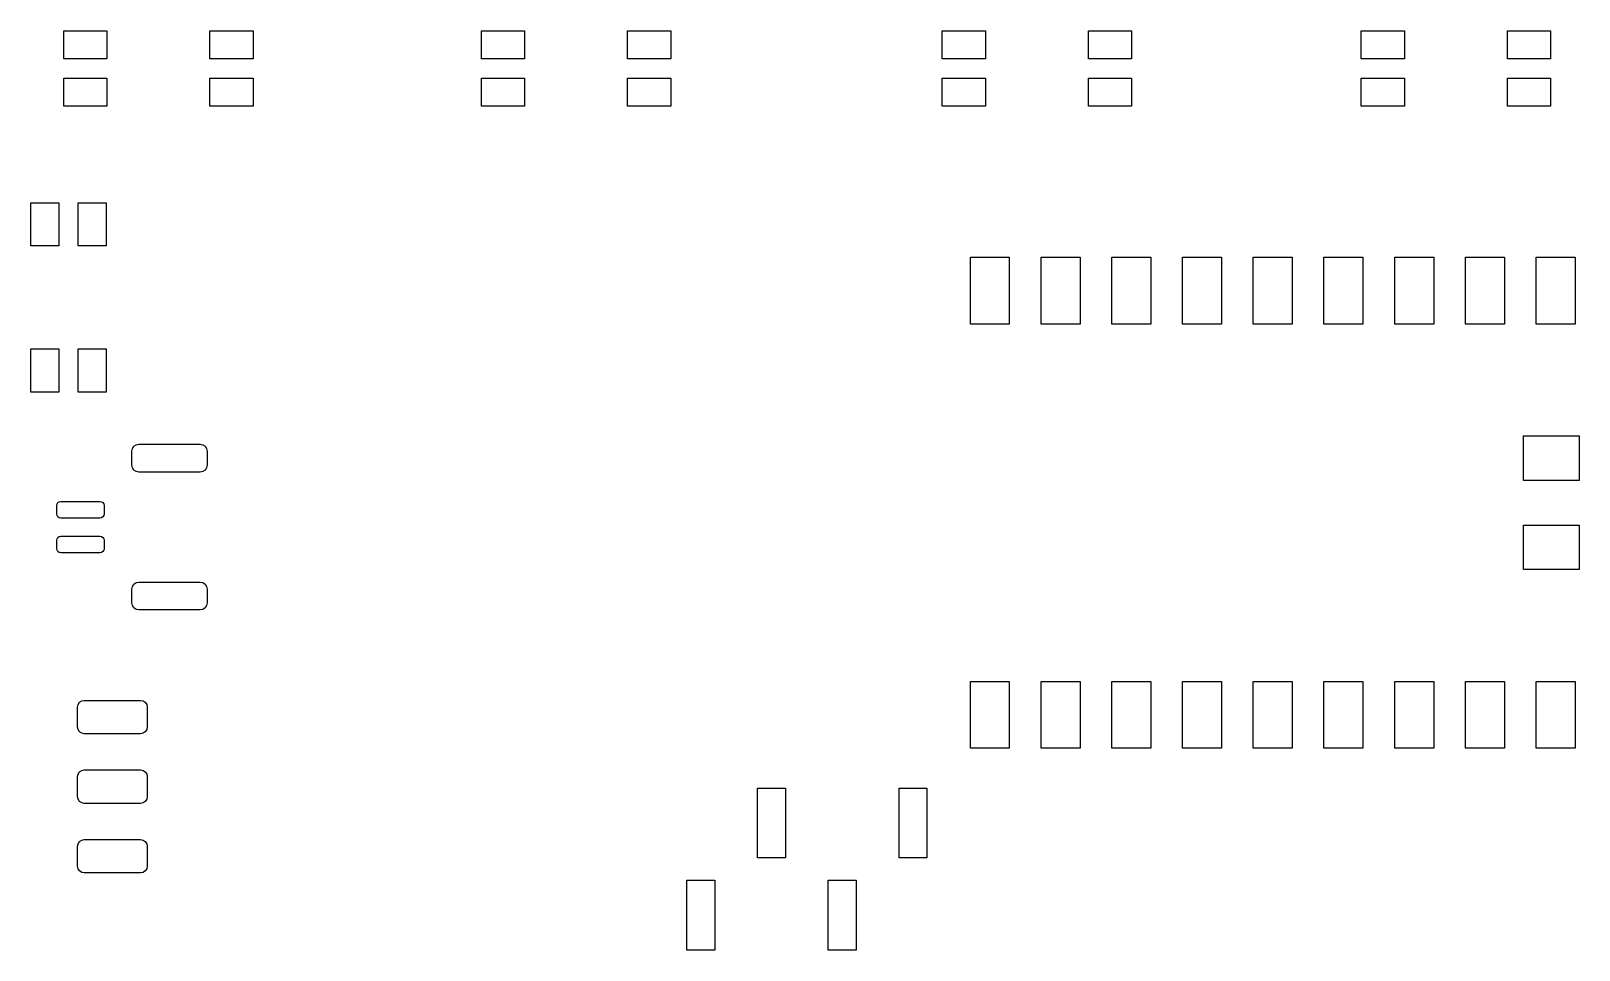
# Model space of a CAD drawing. Extents: x 174.1 to 229.7, y -102.5 to -69.5.
import ezdxf

# ---------------------------------------------------------------- set-up
doc = ezdxf.new("R2010")
doc.units = 0
doc.layers.add('BLACK', color=7, linetype='CONTINUOUS')

msp = doc.modelspace()

# ---------------------------------------------------------------- linework, layer by layer
at = {"layer": 'BLACK', "linetype": 'CONTINUOUS'}
for p, q in [((175.3, -70.45), (175.3, -69.45)), ((175.3, -69.45), (176.85, -69.45)), ((176.85, -69.45), (176.85, -70.45)), ((180.55, -70.45), (180.55, -69.45)), ((180.55, -69.45), (182.1, -69.45)), ((182.1, -69.45), (182.1, -70.45)), ((190.3, -70.45), (190.3, -69.45)), ((190.3, -69.45), (191.85, -69.45)), ((191.85, -69.45), (191.85, -70.45)), ((195.55, -70.45), (195.55, -69.45)), ((195.55, -69.45), (197.1, -69.45)), ((197.1, -69.45), (197.1, -70.45)), ((206.85, -70.45), (206.85, -69.45)), ((206.85, -69.45), (208.4, -69.45)), ((208.4, -69.45), (208.4, -70.45)), ((212.1, -70.45), (212.1, -69.45)), ((212.1, -69.45), (213.65, -69.45)), ((213.65, -69.45), (213.65, -70.45)), ((221.9, -70.45), (221.9, -69.45)), ((221.9, -69.45), (223.45, -69.45)), ((223.45, -69.45), (223.45, -70.45)), ((227.15, -70.45), (227.15, -69.45)), ((227.15, -69.45), (228.7, -69.45)), ((228.7, -69.45), (228.7, -70.45)), ((176.85, -70.45), (175.3, -70.45)), ((182.1, -70.45), (180.55, -70.45)), ((191.85, -70.45), (190.3, -70.45)), ((197.1, -70.45), (195.55, -70.45)), ((208.4, -70.45), (206.85, -70.45)), ((213.65, -70.45), (212.1, -70.45)), ((223.45, -70.45), (221.9, -70.45)), ((228.7, -70.45), (227.15, -70.45)), ((175.3, -72.15), (175.3, -71.15)), ((175.3, -71.15), (176.85, -71.15)), ((176.85, -71.15), (176.85, -72.15)), ((180.55, -72.15), (180.55, -71.15)), ((180.55, -71.15), (182.1, -71.15)), ((182.1, -71.15), (182.1, -72.15)), ((190.3, -72.15), (190.3, -71.15)), ((190.3, -71.15), (191.85, -71.15)), ((191.85, -71.15), (191.85, -72.15)), ((195.55, -72.15), (195.55, -71.15)), ((195.55, -71.15), (197.1, -71.15)), ((197.1, -71.15), (197.1, -72.15)), ((206.85, -72.15), (206.85, -71.15)), ((206.85, -71.15), (208.4, -71.15)), ((208.4, -71.15), (208.4, -72.15)), ((212.1, -72.15), (212.1, -71.15)), ((212.1, -71.15), (213.65, -71.15)), ((213.65, -71.15), (213.65, -72.15)), ((221.9, -72.15), (221.9, -71.15)), ((221.9, -71.15), (223.45, -71.15)), ((223.45, -71.15), (223.45, -72.15)), ((227.15, -72.15), (227.15, -71.15)), ((227.15, -71.15), (228.7, -71.15)), ((228.7, -71.15), (228.7, -72.15)), ((176.85, -72.15), (175.3, -72.15)), ((182.1, -72.15), (180.55, -72.15)), ((191.85, -72.15), (190.3, -72.15)), ((197.1, -72.15), (195.55, -72.15)), ((208.4, -72.15), (206.85, -72.15)), ((213.65, -72.15), (212.1, -72.15)), ((223.45, -72.15), (221.9, -72.15)), ((228.7, -72.15), (227.15, -72.15)), ((174.125, -77.175), (174.125, -75.625)), ((174.125, -75.625), (175.125, -75.625)), ((175.125, -75.625), (175.125, -77.175)), ((175.825, -77.175), (175.825, -75.625)), ((175.825, -75.625), (176.825, -75.625)), ((176.825, -75.625), (176.825, -77.175)), ((175.125, -77.175), (174.125, -77.175)), ((176.825, -77.175), (175.825, -77.175)), ((207.86, -79.98), (207.86, -77.58)), ((207.86, -77.58), (209.26, -77.58)), ((209.26, -77.58), (209.26, -79.98)), ((210.4, -79.98), (210.4, -77.58)), ((210.4, -77.58), (211.8, -77.58)), ((211.8, -77.58), (211.8, -79.98)), ((212.94, -79.98), (212.94, -77.58)), ((212.94, -77.58), (214.34, -77.58)), ((214.34, -77.58), (214.34, -79.98)), ((215.48, -79.98), (215.48, -77.58)), ((215.48, -77.58), (216.88, -77.58)), ((216.88, -77.58), (216.88, -79.98)), ((218.02, -79.98), (218.02, -77.58)), ((218.02, -77.58), (219.42, -77.58)), ((219.42, -77.58), (219.42, -79.98)), ((220.56, -79.98), (220.56, -77.58)), ((220.56, -77.58), (221.96, -77.58)), ((221.96, -77.58), (221.96, -79.98)), ((223.1, -79.98), (223.1, -77.58)), ((223.1, -77.58), (224.5, -77.58)), ((224.5, -77.58), (224.5, -79.98)), ((225.64, -79.98), (225.64, -77.58)), ((225.64, -77.58), (227.04, -77.58)), ((227.04, -77.58), (227.04, -79.98)), ((228.18, -79.98), (228.18, -77.58)), ((228.18, -77.58), (229.58, -77.58)), ((229.58, -77.58), (229.58, -79.98)), ((209.26, -79.98), (207.86, -79.98)), ((211.8, -79.98), (210.4, -79.98)), ((214.34, -79.98), (212.94, -79.98)), ((216.88, -79.98), (215.48, -79.98)), ((219.42, -79.98), (218.02, -79.98)), ((221.96, -79.98), (220.56, -79.98)), ((224.5, -79.98), (223.1, -79.98)), ((227.04, -79.98), (225.64, -79.98)), ((229.58, -79.98), (228.18, -79.98)), ((174.125, -82.425), (174.125, -80.875)), ((174.125, -80.875), (175.125, -80.875)), ((175.125, -80.875), (175.125, -82.425)), ((175.825, -82.425), (175.825, -80.875)), ((175.825, -80.875), (176.825, -80.875)), ((176.825, -80.875), (176.825, -82.425)), ((175.125, -82.425), (174.125, -82.425)), ((176.825, -82.425), (175.825, -82.425)), ((177.75, -84.55), (177.76903, -84.454329)), ((177.76903, -84.454329), (177.823223, -84.373223)), ((177.823223, -84.373223), (177.904329, -84.31903)), ((177.904329, -84.31903), (178, -84.3)), ((178, -84.3), (180.2, -84.3)), ((180.2, -84.3), (180.295671, -84.31903)), ((180.295671, -84.31903), (180.376777, -84.373223)), ((180.376777, -84.373223), (180.43097, -84.454329)), ((180.43097, -84.454329), (180.45, -84.55)), ((227.72, -85.6), (227.72, -84)), ((227.72, -84), (229.72, -84)), ((229.72, -84), (229.72, -85.6)), ((177.75, -85.05), (177.75, -84.55)), ((177.76903, -85.145671), (177.75, -85.05)), ((180.45, -85.05), (180.43097, -85.145671)), ((180.45, -84.55), (180.45, -85.05)), ((177.823223, -85.226777), (177.76903, -85.145671)), ((177.904329, -85.28097), (177.823223, -85.226777)), ((178, -85.3), (177.904329, -85.28097)), ((180.2, -85.3), (178, -85.3)), ((180.295671, -85.28097), (180.2, -85.3)), ((180.376777, -85.226777), (180.295671, -85.28097)), ((180.43097, -85.145671), (180.376777, -85.226777)), ((229.72, -85.6), (227.72, -85.6)), ((175.05, -86.5), (175.061418, -86.442597)), ((175.05, -86.8), (175.05, -86.5)), ((175.061418, -86.442597), (175.093934, -86.393934)), ((175.093934, -86.393934), (175.142597, -86.361418)), ((175.142597, -86.361418), (175.2, -86.35)), ((175.2, -86.35), (176.6, -86.35)), ((176.6, -86.35), (176.657403, -86.361418)), ((176.657403, -86.361418), (176.706066, -86.393934)), ((176.706066, -86.393934), (176.738582, -86.442597)), ((176.738582, -86.442597), (176.75, -86.5)), ((176.75, -86.5), (176.75, -86.8)), ((175.061418, -86.857403), (175.05, -86.8)), ((175.093934, -86.906066), (175.061418, -86.857403)), ((175.142597, -86.938582), (175.093934, -86.906066)), ((175.2, -86.95), (175.142597, -86.938582)), ((176.6, -86.95), (175.2, -86.95)), ((176.657403, -86.938582), (176.6, -86.95)), ((176.706066, -86.906066), (176.657403, -86.938582)), ((176.738582, -86.857403), (176.706066, -86.906066)), ((176.75, -86.8), (176.738582, -86.857403)), ((227.72, -88.8), (227.72, -87.2)), ((227.72, -87.2), (229.72, -87.2)), ((229.72, -87.2), (229.72, -88.8)), ((175.05, -87.75), (175.061418, -87.692597)), ((175.05, -88.05), (175.05, -87.75)), ((175.061418, -87.692597), (175.093934, -87.643934)), ((175.093934, -87.643934), (175.142597, -87.611418)), ((175.142597, -87.611418), (175.2, -87.6)), ((175.2, -87.6), (176.6, -87.6)), ((176.6, -87.6), (176.657403, -87.611418)), ((176.657403, -87.611418), (176.706066, -87.643934)), ((176.706066, -87.643934), (176.738582, -87.692597)), ((176.738582, -87.692597), (176.75, -87.75)), ((176.75, -87.75), (176.75, -88.05)), ((175.061418, -88.107403), (175.05, -88.05)), ((175.093934, -88.156066), (175.061418, -88.107403)), ((175.142597, -88.188582), (175.093934, -88.156066)), ((175.2, -88.2), (175.142597, -88.188582)), ((176.6, -88.2), (175.2, -88.2)), ((176.657403, -88.188582), (176.6, -88.2)), ((176.706066, -88.156066), (176.657403, -88.188582)), ((176.738582, -88.107403), (176.706066, -88.156066)), ((176.75, -88.05), (176.738582, -88.107403)), ((229.72, -88.8), (227.72, -88.8)), ((177.75, -89.5), (177.76903, -89.404329)), ((177.75, -90), (177.75, -89.5)), ((177.76903, -89.404329), (177.823223, -89.323223)), ((177.823223, -89.323223), (177.904329, -89.26903)), ((177.904329, -89.26903), (178, -89.25)), ((178, -89.25), (180.2, -89.25)), ((180.2, -89.25), (180.295671, -89.26903)), ((180.295671, -89.26903), (180.376777, -89.323223)), ((180.376777, -89.323223), (180.43097, -89.404329)), ((180.43097, -89.404329), (180.45, -89.5)), ((180.45, -89.5), (180.45, -90)), ((177.76903, -90.095671), (177.75, -90)), ((180.45, -90), (180.43097, -90.095671)), ((177.823223, -90.176777), (177.76903, -90.095671)), ((177.904329, -90.23097), (177.823223, -90.176777)), ((178, -90.25), (177.904329, -90.23097)), ((180.2, -90.25), (178, -90.25)), ((180.295671, -90.23097), (180.2, -90.25)), ((180.376777, -90.176777), (180.295671, -90.23097)), ((180.43097, -90.095671), (180.376777, -90.176777)), ((207.86, -95.22), (207.86, -92.82)), ((207.86, -92.82), (209.26, -92.82)), ((209.26, -92.82), (209.26, -95.22)), ((210.4, -95.22), (210.4, -92.82)), ((210.4, -92.82), (211.8, -92.82)), ((211.8, -92.82), (211.8, -95.22)), ((212.94, -95.22), (212.94, -92.82)), ((212.94, -92.82), (214.34, -92.82)), ((214.34, -92.82), (214.34, -95.22)), ((215.48, -95.22), (215.48, -92.82)), ((215.48, -92.82), (216.88, -92.82)), ((216.88, -92.82), (216.88, -95.22)), ((218.02, -95.22), (218.02, -92.82)), ((218.02, -92.82), (219.42, -92.82)), ((219.42, -92.82), (219.42, -95.22)), ((220.56, -95.22), (220.56, -92.82)), ((220.56, -92.82), (221.96, -92.82)), ((221.96, -92.82), (221.96, -95.22)), ((223.1, -95.22), (223.1, -92.82)), ((223.1, -92.82), (224.5, -92.82)), ((224.5, -92.82), (224.5, -95.22)), ((225.64, -95.22), (225.64, -92.82)), ((225.64, -92.82), (227.04, -92.82)), ((227.04, -92.82), (227.04, -95.22)), ((228.18, -95.22), (228.18, -92.82)), ((228.18, -92.82), (229.58, -92.82)), ((229.58, -92.82), (229.58, -95.22)), ((175.8, -93.74), (175.818269, -93.648156)), ((175.8, -94.46), (175.8, -93.74)), ((175.818269, -93.648156), (175.870294, -93.570294)), ((175.870294, -93.570294), (175.948156, -93.518269)), ((175.948156, -93.518269), (176.04, -93.5)), ((176.04, -93.5), (178.06, -93.5)), ((178.06, -93.5), (178.151844, -93.518269)), ((178.151844, -93.518269), (178.229706, -93.570294)), ((178.229706, -93.570294), (178.281731, -93.648156)), ((178.281731, -93.648156), (178.3, -93.74)), ((178.3, -93.74), (178.3, -94.46)), ((175.818269, -94.551844), (175.8, -94.46)), ((178.3, -94.46), (178.281731, -94.551844)), ((175.870294, -94.629706), (175.818269, -94.551844)), ((175.948156, -94.681731), (175.870294, -94.629706)), ((176.04, -94.7), (175.948156, -94.681731)), ((178.06, -94.7), (176.04, -94.7)), ((178.151844, -94.681731), (178.06, -94.7)), ((178.229706, -94.629706), (178.151844, -94.681731)), ((178.281731, -94.551844), (178.229706, -94.629706)), ((209.26, -95.22), (207.86, -95.22)), ((211.8, -95.22), (210.4, -95.22)), ((214.34, -95.22), (212.94, -95.22)), ((216.88, -95.22), (215.48, -95.22)), ((219.42, -95.22), (218.02, -95.22)), ((221.96, -95.22), (220.56, -95.22)), ((224.5, -95.22), (223.1, -95.22)), ((227.04, -95.22), (225.64, -95.22)), ((229.58, -95.22), (228.18, -95.22)), ((175.8, -96.24), (175.818269, -96.148156)), ((175.818269, -96.148156), (175.870294, -96.070294)), ((175.870294, -96.070294), (175.948156, -96.018269)), ((175.948156, -96.018269), (176.04, -96)), ((176.04, -96), (178.06, -96)), ((178.06, -96), (178.151844, -96.018269)), ((178.151844, -96.018269), (178.229706, -96.070294)), ((178.229706, -96.070294), (178.281731, -96.148156)), ((178.281731, -96.148156), (178.3, -96.24)), ((175.8, -96.96), (175.8, -96.24)), ((178.3, -96.24), (178.3, -96.96)), ((200.22, -99.16), (200.22, -96.65)), ((200.22, -96.65), (201.22, -96.65)), ((201.22, -96.65), (201.22, -99.16)), ((205.3, -99.16), (205.3, -96.65)), ((205.3, -96.65), (206.3, -96.65)), ((206.3, -96.65), (206.3, -99.16)), ((175.818269, -97.051844), (175.8, -96.96)), ((175.870294, -97.129706), (175.818269, -97.051844)), ((175.948156, -97.181731), (175.870294, -97.129706)), ((176.04, -97.2), (175.948156, -97.181731)), ((178.06, -97.2), (176.04, -97.2)), ((178.151844, -97.181731), (178.06, -97.2)), ((178.229706, -97.129706), (178.151844, -97.181731)), ((178.281731, -97.051844), (178.229706, -97.129706)), ((178.3, -96.96), (178.281731, -97.051844)), ((175.8, -98.74), (175.818269, -98.648156)), ((175.8, -99.46), (175.8, -98.74)), ((175.818269, -98.648156), (175.870294, -98.570294)), ((175.870294, -98.570294), (175.948156, -98.518269)), ((175.948156, -98.518269), (176.04, -98.5)), ((176.04, -98.5), (178.06, -98.5)), ((178.06, -98.5), (178.151844, -98.518269)), ((178.151844, -98.518269), (178.229706, -98.570294)), ((178.229706, -98.570294), (178.281731, -98.648156)), ((178.281731, -98.648156), (178.3, -98.74)), ((178.3, -98.74), (178.3, -99.46)), ((175.818269, -99.551844), (175.8, -99.46)), ((178.3, -99.46), (178.281731, -99.551844)), ((201.22, -99.16), (200.22, -99.16)), ((206.3, -99.16), (205.3, -99.16)), ((175.870294, -99.629706), (175.818269, -99.551844)), ((175.948156, -99.681731), (175.870294, -99.629706)), ((176.04, -99.7), (175.948156, -99.681731)), ((178.06, -99.7), (176.04, -99.7)), ((178.151844, -99.681731), (178.06, -99.7)), ((178.229706, -99.629706), (178.151844, -99.681731)), ((178.281731, -99.551844), (178.229706, -99.629706)), ((197.68, -102.47), (197.68, -99.96)), ((197.68, -99.96), (198.68, -99.96)), ((198.68, -99.96), (198.68, -102.47)), ((202.76, -102.47), (202.76, -99.96)), ((202.76, -99.96), (203.76, -99.96)), ((203.76, -99.96), (203.76, -102.47)), ((198.68, -102.47), (197.68, -102.47)), ((203.76, -102.47), (202.76, -102.47))]:
    msp.add_line(p, q, dxfattribs=at)

doc.saveas('drawing.dxf')
